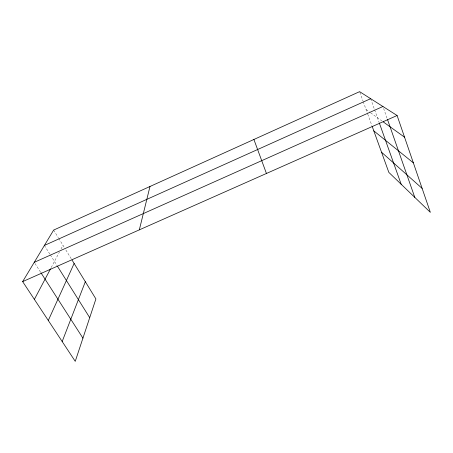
<?xml version="1.0" encoding="UTF-8"?>
<svg xmlns="http://www.w3.org/2000/svg" width="453" height="453" viewBox="0 0 453 453"><rect width="100%" height="100%" fill="white"/><g stroke="black" fill="none" stroke-linecap="round" stroke-linejoin="round"><path stroke-width="0.34" stroke-dasharray="2.27 1.7" d="M51.212 267.559L59.371 252.128M61.013 249.025L62.984 245.299M366.081 109.558L370.056 112.412M370.622 112.82L382.021 121.002M34.994 263.487L40.589 272.202M44.405 245.43L49.983 254.326M50.357 254.92L57.061 265.611M53.641 230.073L58.312 237.689M58.669 238.272L64.422 247.644M65.861 249.994L71.257 258.782M359.841 92.321L362.961 100.94M363.198 101.602L367.485 113.431M367.717 114.077L371.93 125.708M370.65 98.686L374.399 109.184M374.631 109.841L379.099 122.372M383.623 108.46L387.287 118.918"/><path stroke-width="0.68" d="M139.326 229.858L149.988 186.483M62.18 341.539L85.328 281.704M48.29 320.481L74.133 263.47M34.371 299.382L50.566 268.782M71.976 259.954L95.911 298.946L75.249 361.341L22.65 281.613L53.641 230.073L359.597 91.659L397.105 115.515L430.35 212.344L388.838 172.389L372.168 126.353M44.405 245.43L370.65 98.686M34.247 262.327L382.938 106.5M22.65 281.613L397.105 115.515M383.164 121.829L404.546 137.185M373.804 130.877L413.357 162.842M381.539 152.231L422.122 188.38M40.963 272.785L82.927 338.148M57.435 266.211L89.711 317.672M253.906 139.473L266.438 173.471M379.337 123.035L401.177 184.263M387.519 119.575L414.784 197.361"/></g></svg>
